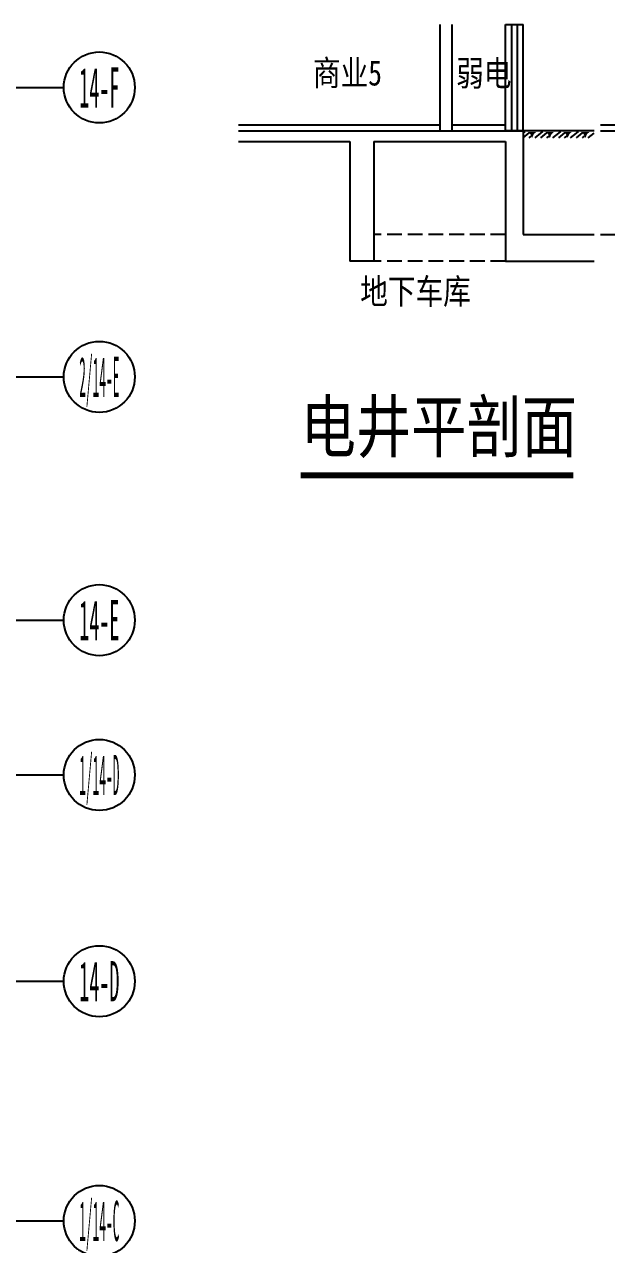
# Model space of a CAD drawing. Extents: x -233336 to 840473, y -28113 to 330904.
# Drawn here: x 125593 to 135431, y 21300 to 41866 of the extents above; entities that cross this region are included whole.
import ezdxf
from ezdxf.enums import TextEntityAlignment as Align
from ezdxf.xclip import XClip

# ---------------------------------------------------------------- set-up
doc = ezdxf.new("R2010")
doc.units = 0
doc.header["$LTSCALE"] = 1000
doc.header["$XCLIPFRAME"] = 2
doc.linetypes.add('X-104 14#平面$0$$0$DASH', pattern=[0.35, 0.25, -0.1])
doc.layers.get('0').update_dxf_attribs({"linetype": 'CONTINUOUS'})
doc.layers.get('Defpoints').update_dxf_attribs({"linetype": 'CONTINUOUS'})
for name, color, linetype in [('104-14# 核心筒$0$01-标注_轴线坐标', 8, 'CONTINUOUS'), ('104-14# 核心筒$0$AXIS_TEXT', 7, 'CONTINUOUS'), ('AXIS_TEXT', 7, 'CONTINUOUS'), ('X-104 14#平面$0$01-标注_尺寸', 8, 'CONTINUOUS'), ('X-104 14#平面$0$02-TEXT_标注', 9, 'CONTINUOUS'), ('X-104 14#平面$0$05-填充_天正', 8, 'CONTINUOUS'), ('X-104 14#平面$0$A-C_窗', 8, 'CONTINUOUS'), ('X-104 14#平面$0$A-SUR_保温', 8, 'CONTINUOUS'), ('X-104 14#平面$0$A_STR-砌块墙', 7, 'CONTINUOUS'), ('X-104 14#平面$0$A_STR-砼墙', 7, 'CONTINUOUS'), ('X-104 14#平面$0$DIM_SYMB', 3, 'CONTINUOUS')]:
    doc.layers.add(name, color=color, linetype=linetype)
doc.styles.add('104-14# 核心筒$0$_TCH_AXIS', font='STXIHEI.TTF', dxfattribs={"width": 0.8})
doc.styles.add('COMPLEX', font='COMPLEX')
doc.styles.add('X-104 14#平面$0$_TCH_DIM_T3', font='ros.shx', dxfattribs={"width": 0.8, "bigfont": 'jd.shx'})
doc.styles.add('X-104 14#平面$0$Standard', font='STXIHEI.TTF', dxfattribs={"width": 0.8})
doc.dimstyles.new('X-104 14#平面$0$_TCH_ARCH&&150', dxfattribs={"dimtxt": 525, "dimasz": 150, "dimexe": 375, "dimexo": 450, "dimgap": 150, "dimtad": 1, "dimdec": 0, "dimzin": 0, "dimdsep": 46, "dimtxsty": 'X-104 14#平面$0$_TCH_DIM_T3', "dimblk": 'X-104 14#平面$0$_ArchTick', "dimcen": 0.09, "dimclrt": 7, "dimazin": 2, "dimtfac": 1, "dimtdec": 0, "dimtix": 1, "dimtmove": 2, "dimatfit": 3, "dimfxl": 0, "dimtolj": 1, "dimtzin": 0, "dimarcsym": 0})

# ---------------------------------------------------------------- blocks, each defined once
blk = doc.blocks.new('_AXISO')
blk.add_circle((0, 0), 0.5)
at = {"layer": 'AXIS_TEXT', "style": 'COMPLEX', "width": 1.041667}
blk.add_attdef('A', text='', height=0.56, dxfattribs=at).set_placement((-0.25, -0.28), (0.25, -0.28), align=Align.FIT)
blk = doc.blocks.new('104-14# 核心筒')
at = {"layer": '104-14# 核心筒$0$01-标注_轴线坐标'}
for p, q in [((120259.9, 40800), (126259.9, 40800)), ((120259.9, 35910.4), (126259.9, 35910.4)), ((120259.9, 31800), (126259.9, 31800)), ((120259.9, 29184.9), (126259.9, 29184.9)), ((120259.9, 25700), (126259.9, 25700)), ((120259.9, 21650), (126259.9, 21650))]:
    blk.add_line(p, q, dxfattribs=at)
ref = blk.add_blockref('_AXISO', (126859.9, 40800), dxfattribs=dict(at, xscale=1200, yscale=1200, zscale=1200))
ref.add_attrib('A', '14-F', dxfattribs={"layer": '104-14# 核心筒$0$AXIS_TEXT', "height": 678.82, "style": '104-14# 核心筒$0$_TCH_AXIS', "width": 0.485065}).set_placement((126520.5, 40460.6), (127199.3, 40460.6), align=Align.FIT)
ref = blk.add_blockref('_AXISO', (126859.9, 35910.4), dxfattribs=dict(at, xscale=1200, yscale=1200, zscale=1200))
ref.add_attrib('A', '2/14-E', dxfattribs={"layer": '104-14# 核心筒$0$AXIS_TEXT', "height": 678.82, "style": '104-14# 核心筒$0$_TCH_AXIS', "width": 0.314712}).set_placement((126520.5, 35571), (127199.3, 35571), align=Align.FIT)
ref = blk.add_blockref('_AXISO', (126859.9, 31800), dxfattribs=dict(at, xscale=1200, yscale=1200, zscale=1200))
ref.add_attrib('A', '14-E', dxfattribs={"layer": '104-14# 核心筒$0$AXIS_TEXT', "height": 678.82, "style": '104-14# 核心筒$0$_TCH_AXIS', "width": 0.472546}).set_placement((126520.5, 31460.6), (127199.3, 31460.6), align=Align.FIT)
ref = blk.add_blockref('_AXISO', (126859.9, 29184.9), dxfattribs=dict(at, xscale=1200, yscale=1200, zscale=1200))
ref.add_attrib('A', '1/14-D', dxfattribs={"layer": '104-14# 核心筒$0$AXIS_TEXT', "height": 678.82, "style": '104-14# 核心筒$0$_TCH_AXIS', "width": 0.294094}).set_placement((126520.5, 28845.5), (127199.3, 28845.5), align=Align.FIT)
ref = blk.add_blockref('_AXISO', (126859.9, 25700), dxfattribs=dict(at, xscale=1200, yscale=1200, zscale=1200))
ref.add_attrib('A', '14-D', dxfattribs={"layer": '104-14# 核心筒$0$AXIS_TEXT', "height": 678.82, "style": '104-14# 核心筒$0$_TCH_AXIS', "width": 0.427541}).set_placement((126520.5, 25360.6), (127199.3, 25360.6), align=Align.FIT)
ref = blk.add_blockref('_AXISO', (126859.9, 21650), dxfattribs=dict(at, xscale=1200, yscale=1200, zscale=1200))
ref.add_attrib('A', '1/14-C', dxfattribs={"layer": '104-14# 核心筒$0$AXIS_TEXT', "height": 678.82, "style": '104-14# 核心筒$0$_TCH_AXIS', "width": 0.287839}).set_placement((126520.5, 21310.6), (127199.3, 21310.6), align=Align.FIT)
blk = doc.blocks.new('X-104 14#平面$0$_ArchTick')
at = {"color": 0, "linetype": 'ByBlock', "const_width": 0.4}
blk.add_lwpolyline([(-0.5, -0.5), (0.5, 0.5)], dxfattribs=at)
blk = doc.blocks.new('*D234')
at = {"layer": 'Defpoints', "color": 0}
for p in [(134879, 40166), (136261, 40166), (134879, 40066)]:
    blk.add_point(p, dxfattribs=at)
at = {"layer": 'X-104 14#平面$0$01-标注_尺寸', "color": 0, "lineweight": -2}
for p, q in [((136261, 40166), (136261, 40316)), ((135329, 40166), (136636, 40166)), ((136261, 40066), (136261, 40166)), ((135329, 40066), (136636, 40066)), ((136261, 40066), (136261, 39916))]:
    blk.add_line(p, q, dxfattribs=at)
at = {"layer": 'X-104 14#平面$0$01-标注_尺寸', "color": 0, "lineweight": -2, "xscale": 150, "yscale": 150, "zscale": 150}
for p, rotation in [((136261, 40166), 270), ((136261, 40066), 90)]:
    blk.add_blockref('X-104 14#平面$0$_ArchTick', p, dxfattribs=dict(at, rotation=rotation))
at = {"layer": 'X-104 14#平面$0$01-标注_尺寸', "color": 7, "insert": (135849, 40116), "char_height": 525, "attachment_point": 5, "rotation": 90, "style": 'X-104 14#平面$0$_TCH_DIM_T3'}
blk.add_mtext('\\A1;100', dxfattribs=at)
blk = doc.blocks.new('*D235')
at = {"layer": 'Defpoints', "color": 0}
for p in [(134879, 40066), (136261, 40066), (134879, 38316)]:
    blk.add_point(p, dxfattribs=at)
at = {"layer": 'X-104 14#平面$0$01-标注_尺寸', "color": 0, "lineweight": -2}
for p, q in [((135329, 40066), (136636, 40066)), ((136261, 38316), (136261, 40066)), ((135329, 38316), (136636, 38316))]:
    blk.add_line(p, q, dxfattribs=at)
at = {"layer": 'X-104 14#平面$0$01-标注_尺寸', "color": 0, "lineweight": -2, "xscale": 150, "yscale": 150, "zscale": 150}
for p, rotation in [((136261, 40066), 90), ((136261, 38316), 270)]:
    blk.add_blockref('X-104 14#平面$0$_ArchTick', p, dxfattribs=dict(at, rotation=rotation))
at = {"layer": 'X-104 14#平面$0$01-标注_尺寸', "color": 7, "insert": (135849, 39191), "char_height": 525, "attachment_point": 5, "rotation": 90, "style": 'X-104 14#平面$0$_TCH_DIM_T3'}
blk.add_mtext('\\A1;1750', dxfattribs=at)
blk = doc.blocks.new('X-104 14#平面$0$$WINLIB2D$00000001')
at = {"color": 0}
for points in [[(-0.5, 0.5), (-0.5, -0.5)], [(-0.5, 0.5), (0.5, 0.5)], [(0.5, -0.5), (0.5, 0.5)], [(0.5, 0.167), (-0.5, 0.167)], [(0.5, -0.167), (-0.5, -0.167)], [(-0.5, -0.5), (0.5, -0.5)]]:
    blk.add_lwpolyline(points, dxfattribs=at)
blk = doc.blocks.new('X-104 14#平面$0$$LinePat$自然土壤')
at = {"color": 0}
for p, q in [((0, -90), (71, -19)), ((0, -300), (211, -89)), ((210, -300), (286, -224)), ((420, -300), (630, -90))]:
    blk.add_line(p, q, dxfattribs=at)
for points in [[(0, 0), (630, 0), (168, -45), (462, -45)], [(168, -45), (462, -45), (252, -132), (378, -132)], [(252, -132), (378, -132), (315, -300)]]:
    blk.add_solid(points, dxfattribs=at)
blk = doc.blocks.new('X-104 14#平面')
at = {"linetype": 'X-104 14#平面$0$$0$DASH'}
for p, q in [((133721.6, 38316.4), (131495.1, 38316.4)), ((133721.6, 37866.4), (131495.1, 37866.4))]:
    blk.add_line(p, q, dxfattribs=at)
at = {"layer": 'X-104 14#平面$0$A-SUR_保温'}
for p, q in [((129210.4, 40166.4), (131295.1, 40166.4)), ((131295.1, 40166.4), (132614.6, 40166.4)), ((132814.6, 40166.4), (133721.7, 40166.4))]:
    blk.add_line(p, q, dxfattribs=at)
at = {"layer": 'X-104 14#平面$0$A_STR-砌块墙'}
for p, q in [((132614.6, 41866.4), (132614.6, 40066.4)), ((132814.6, 41866.4), (132814.6, 40066.4)), ((133721.7, 41866.4), (134021.7, 41866.4)), ((133721.7, 40066.4), (134021.7, 40066.4))]:
    blk.add_line(p, q, dxfattribs=at)
at = {"layer": 'X-104 14#平面$0$A_STR-砼墙'}
for p, q in [((129210.4, 40066.4), (131295.1, 40066.4)), ((131295.1, 40066.4), (132714.6, 40066.4)), ((132714.6, 40066.4), (134021.6, 40066.4)), ((134021.6, 40066.4), (134021.6, 38316.4)), ((129210.4, 39886.4), (131095.1, 39886.4)), ((131095.1, 39886.4), (131095.1, 37866.4)), ((131495.1, 39886.4), (131495.1, 37866.4)), ((131495.1, 39886.4), (132714.6, 39886.4)), ((132714.6, 39886.4), (133721.6, 39886.4)), ((133721.6, 39886.4), (133721.6, 37866.4)), ((134021.6, 38316.4), (135221.6, 38316.4)), ((131495.1, 37866.4), (131095.1, 37866.4)), ((133721.6, 37866.4), (135221.6, 37866.4))]:
    blk.add_line(p, q, dxfattribs=at)
blk.add_lwpolyline([(135221.6, 40066.4), (134021.6, 40066.4)], dxfattribs=at)
at = {"layer": 'X-104 14#平面$0$DIM_SYMB', "const_width": 105}
blk.add_lwpolyline([(130260, 34246.9), (134869.9, 34246.9)], dxfattribs=at)
ref = blk.add_blockref('104-14# 核心筒', (0, 0))
XClip(ref).set_block_clipping_path([(-38664.3623821461, -25500), (139216.5485069363, 330900)])
at = {"layer": 'X-104 14#平面$0$05-填充_天正', "xscale": 0.4761904761908062, "yscale": 0.4, "zscale": 0.4, "rotation": 3.821415246080539e-12}
for p in [(134021.6, 40066.4), (134321.6, 40066.4), (134621.6, 40066.4), (134921.6, 40066.4)]:
    blk.add_blockref('X-104 14#平面$0$$LinePat$自然土壤', p, dxfattribs=at)
at = {"layer": 'X-104 14#平面$0$A-C_窗', "xscale": -1800, "yscale": 300, "zscale": 300, "rotation": 270}
blk.add_blockref('X-104 14#平面$0$$WINLIB2D$00000001', (133871.7, 40966.4), dxfattribs=at)
at = {"layer": 'X-104 14#平面$0$02-TEXT_标注', "style": 'X-104 14#平面$0$Standard', "width": 0.8}
for s, p in [('商业5', (130467.9, 40832.9)), ('弱电', (132888, 40824.9)), ('地下车库', (131267.6, 37140.3))]:
    blk.add_text(s, height=428.14, dxfattribs=at).set_placement(p)
at = {"layer": 'X-104 14#平面$0$DIM_SYMB', "color": 7, "style": 'X-104 14#平面$0$Standard', "width": 0.8}
blk.add_text('电井平剖面', height=856.28, dxfattribs=at).set_placement((130260, 34642.5))
at = {"layer": 'X-104 14#平面$0$01-标注_尺寸'}
for p1, p2, text, picture, middle in [((134879.5, 40066.4), (134879.5, 40166.4), '100', '*D234', (135848.7, 40116.4)), ((134879.5, 38316.4), (134879.5, 40066.4), '1750', '*D235', (135848.7, 39191.4))]:
    dim = blk.add_aligned_dim(p1=p1, p2=p2, distance=-1381.7, text=text, dimstyle='X-104 14#平面$0$_TCH_ARCH&&150', dxfattribs=at)
    dim.commit()
    dim.dimension.update_dxf_attribs({"geometry": picture, "text_midpoint": middle})

msp = doc.modelspace()

# ---------------------------------------------------------------- block references
msp.add_blockref('X-104 14#平面', (0, 0))

doc.saveas('drawing.dxf')
